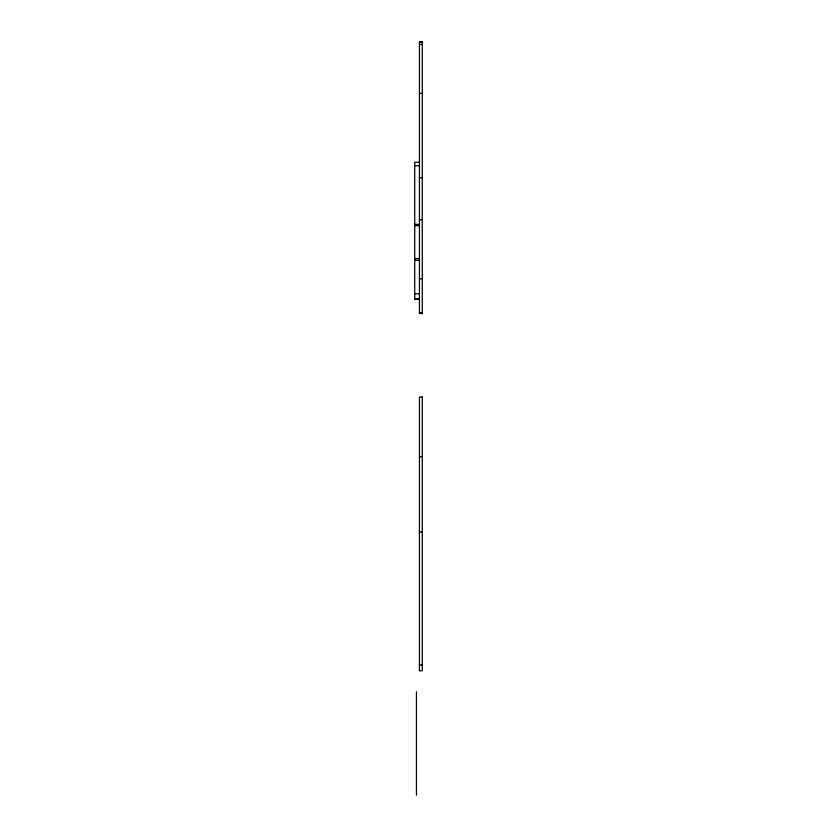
<?xml version="1.0" encoding="UTF-8"?>
<svg xmlns="http://www.w3.org/2000/svg" width="837" height="837" viewBox="0 0 837 837"><rect width="100%" height="100%" fill="white"/><g stroke="black" fill="none" stroke-linecap="round" stroke-linejoin="round"><path stroke-width="1.26" d="M419.431 42.206L422.267 42.206M419.431 44.507L422.267 44.507M419.431 93.388L422.267 93.388M419.431 162.232L414.733 162.232L414.733 299.311L419.431 299.311M414.733 165.726L419.431 165.726M419.431 177.758L422.267 177.758M419.431 219.754L422.267 219.754M414.733 224.4L419.431 224.4M414.733 225.655L419.431 225.655M414.733 258.549L419.431 258.549M414.733 260.202L419.431 260.202M419.431 278.773L422.267 278.773M414.733 293.818L419.431 293.818M414.733 298.778L419.431 298.778M419.431 312.808L422.267 312.808M419.431 456.751L422.267 456.751M419.431 532.06L422.267 532.06M419.431 664.955L422.267 664.955M416.439 691.697L416.439 795.15M422.267 41.85L419.431 41.85L419.431 313.519L422.267 313.519L422.267 41.85M422.267 397L419.431 397L419.431 670.793L422.267 670.793L422.267 397"/></g></svg>
